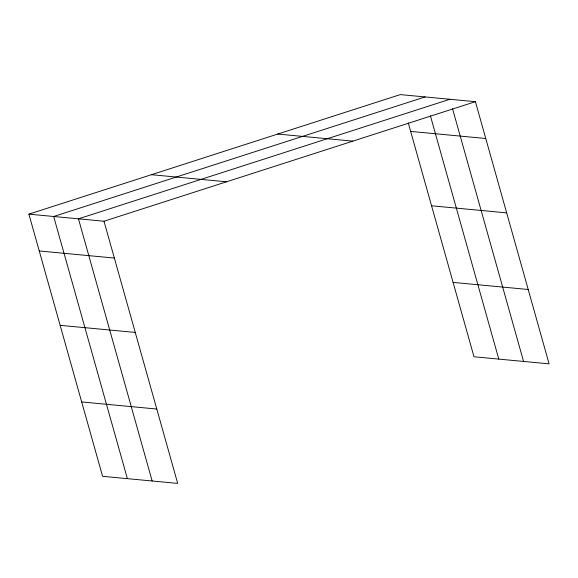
<?xml version="1.0" encoding="UTF-8"?>
<svg xmlns="http://www.w3.org/2000/svg" width="578" height="578" viewBox="0 0 578 578"><rect width="100%" height="100%" fill="white"/><g stroke="black" fill="none" stroke-linecap="round" stroke-linejoin="round"><path stroke-width="0.87" d="M28.9 214.149L104.004 221.237L177.692 483.403L102.588 476.315L28.9 214.149L400.308 94.597L475.412 101.685L549.1 363.851L473.996 356.763L408.249 122.854M425.09 96.938L53.682 216.49L127.377 478.656M449.872 99.279L78.463 218.831L152.159 480.99M104.004 221.237L475.412 101.685M410.655 131.416L485.758 138.503M277.743 134.053L352.847 141.14M151.465 174.701L226.569 181.788M431.564 205.782L506.66 212.87M453.094 282.396L528.198 289.484M39.246 250.968L114.35 258.055M60.155 325.335L135.252 332.422M81.686 401.948L156.79 409.036M452.523 108.693L523.567 361.438M430.386 115.773L498.785 359.097"/></g></svg>
